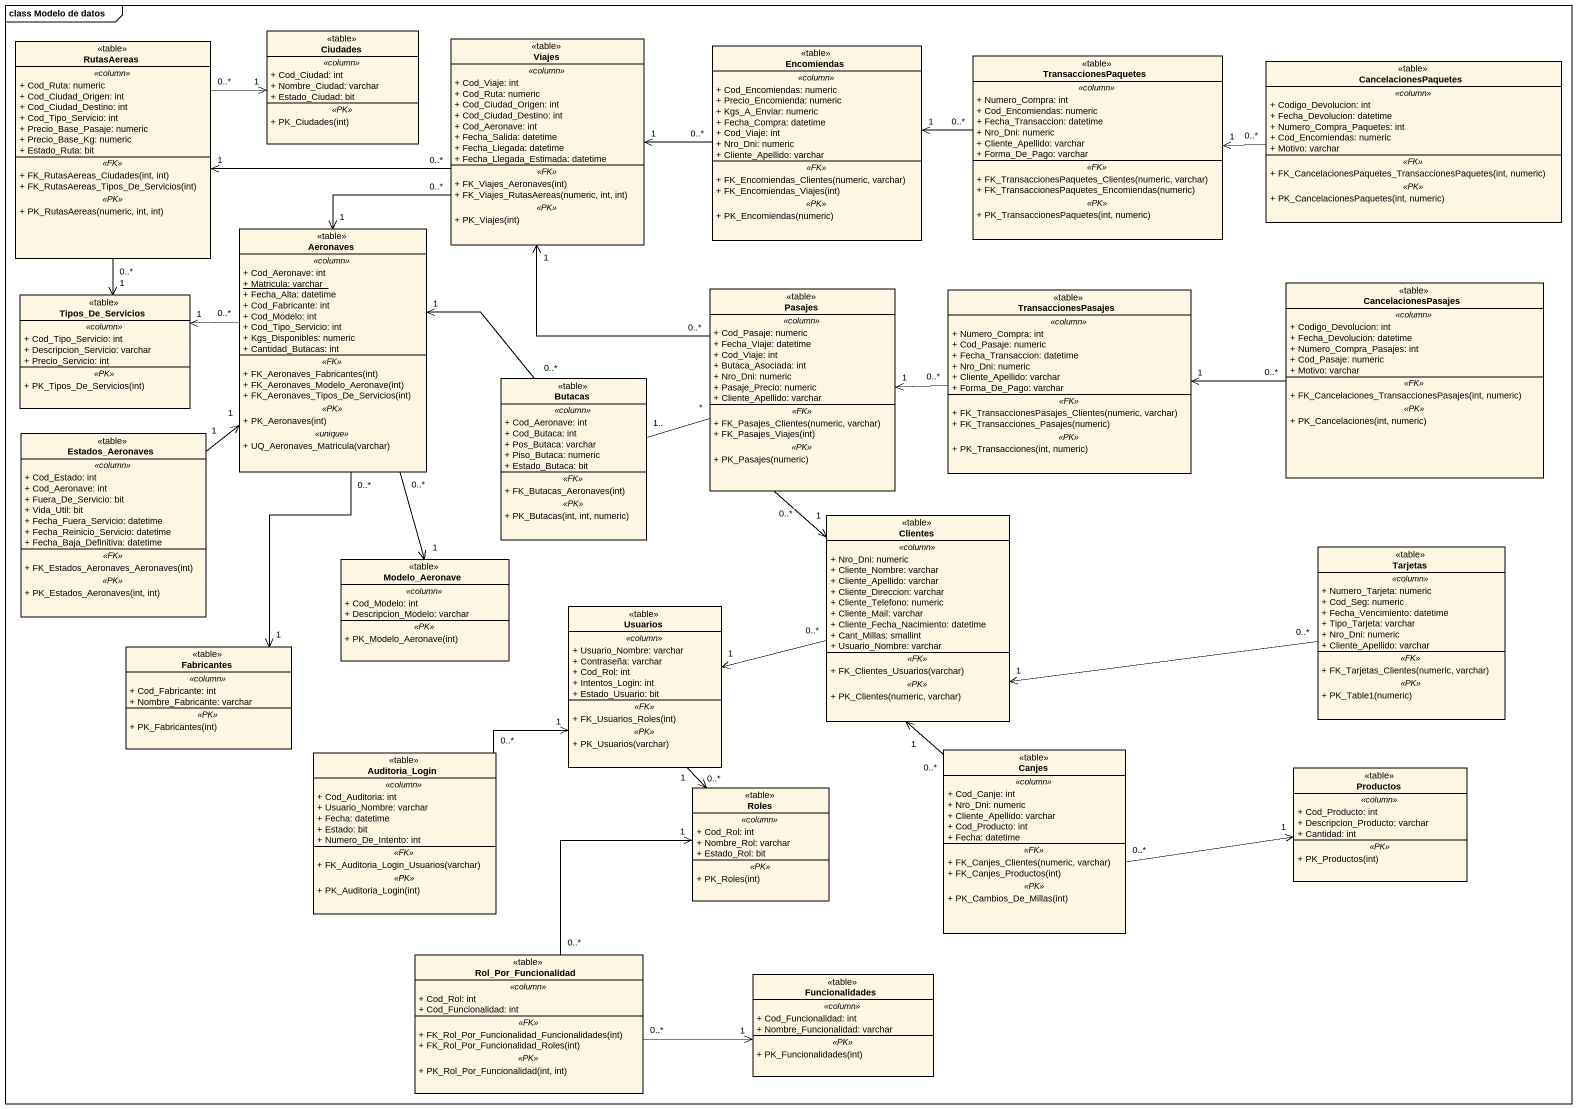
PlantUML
@startuml
mainframe class Modelo de datos
hide circle
hide empty members
skinparam classAttributeIconSize 0
class RutasAereas <<table>> {
  .. <<column>> ..
  + Cod_Ruta: numeric
  + Cod_Ciudad_Origen: int
  + Cod_Ciudad_Destino: int
  + Cod_Tipo_Servicio: int
  + Precio_Base_Pasaje: numeric
  + Precio_Base_Kg: numeric
  + Estado_Ruta: bit
  .. <<FK>> ..
  + FK_RutasAereas_Ciudades(int, int)
  + FK_RutasAereas_Tipos_De_Servicios(int)
  .. <<PK>> ..
  + PK_RutasAereas(numeric, int, int)
}
class Ciudades <<table>> {
  .. <<column>> ..
  + Cod_Ciudad: int
  + Nombre_Ciudad: varchar
  + Estado_Ciudad: bit
  .. <<PK>> ..
  + PK_Ciudades(int)
}
class Viajes <<table>> {
  .. <<column>> ..
  + Cod_Viaje: int
  + Cod_Ruta: numeric
  + Cod_Ciudad_Origen: int
  + Cod_Ciudad_Destino: int
  + Cod_Aeronave: int
  + Fecha_Salida: datetime
  + Fecha_Llegada: datetime
  + Fecha_Llegada_Estimada: datetime
  .. <<FK>> ..
  + FK_Viajes_Aeronaves(int)
  + FK_Viajes_RutasAereas(numeric, int, int)
  .. <<PK>> ..
  + PK_Viajes(int)
}
class Encomiendas <<table>> {
  .. <<column>> ..
  + Cod_Encomiendas: numeric
  + Precio_Encomienda: numeric
  + Kgs_A_Enviar: numeric
  + Fecha_Compra: datetime
  + Cod_Viaje: int
  + Nro_Dni: numeric
  + Cliente_Apellido: varchar
  .. <<FK>> ..
  + FK_Encomiendas_Clientes(numeric, varchar)
  + FK_Encomiendas_Viajes(int)
  .. <<PK>> ..
  + PK_Encomiendas(numeric)
}
class TransaccionesPaquetes <<table>> {
  .. <<column>> ..
  + Numero_Compra: int
  + Cod_Encomiendas: numeric
  + Fecha_Transaccion: datetime
  + Nro_Dni: numeric
  + Cliente_Apellido: varchar
  + Forma_De_Pago: varchar
  .. <<FK>> ..
  + FK_TransaccionesPaquetes_Clientes(numeric, varchar)
  + FK_TransaccionesPaquetes_Encomiendas(numeric)
  .. <<PK>> ..
  + PK_TransaccionesPaquetes(int, numeric)
}
class CancelacionesPaquetes <<table>> {
  .. <<column>> ..
  + Codigo_Devolucion: int
  + Fecha_Devolucion: datetime
  + Numero_Compra_Paquetes: int
  + Cod_Encomiendas: numeric
  + Motivo: varchar
  .. <<FK>> ..
  + FK_CancelacionesPaquetes_TransaccionesPaquetes(int, numeric)
  .. <<PK>> ..
  + PK_CancelacionesPaquetes(int, numeric)
}
class Aeronaves <<table>> {
  .. <<column>> ..
  + Cod_Aeronave: int
  {static} + Matricula: varchar
  + Fecha_Alta: datetime
  + Cod_Fabricante: int
  + Cod_Modelo: int
  + Cod_Tipo_Servicio: int
  + Kgs_Disponibles: numeric
  + Cantidad_Butacas: int
  .. <<FK>> ..
  + FK_Aeronaves_Fabricantes(int)
  + FK_Aeronaves_Modelo_Aeronave(int)
  + FK_Aeronaves_Tipos_De_Servicios(int)
  .. <<PK>> ..
  + PK_Aeronaves(int)
  .. <<unique>> ..
  + UQ_Aeronaves_Matricula(varchar)
}
class Tipos_De_Servicios <<table>> {
  .. <<column>> ..
  + Cod_Tipo_Servicio: int
  + Descripcion_Servicio: varchar
  + Precio_Servicio: int
  .. <<PK>> ..
  + PK_Tipos_De_Servicios(int)
}
class Pasajes <<table>> {
  .. <<column>> ..
  + Cod_Pasaje: numeric
  + Fecha_Viaje: datetime
  + Cod_Viaje: int
  + Butaca_Asociada: int
  + Nro_Dni: numeric
  + Pasaje_Precio: numeric
  + Cliente_Apellido: varchar
  .. <<FK>> ..
  + FK_Pasajes_Clientes(numeric, varchar)
  + FK_Pasajes_Viajes(int)
  .. <<PK>> ..
  + PK_Pasajes(numeric)
}
class TransaccionesPasajes <<table>> {
  .. <<column>> ..
  + Numero_Compra: int
  + Cod_Pasaje: numeric
  + Fecha_Transaccion: datetime
  + Nro_Dni: numeric
  + Cliente_Apellido: varchar
  + Forma_De_Pago: varchar
  .. <<FK>> ..
  + FK_TransaccionesPasajes_Clientes(numeric, varchar)
  + FK_Transacciones_Pasajes(numeric)
  .. <<PK>> ..
  + PK_Transacciones(int, numeric)
}
class CancelacionesPasajes <<table>> {
  .. <<column>> ..
  + Codigo_Devolucion: int
  + Fecha_Devolucion: datetime
  + Numero_Compra_Pasajes: int
  + Cod_Pasaje: numeric
  + Motivo: varchar
  .. <<FK>> ..
  + FK_Cancelaciones_TransaccionesPasajes(int, numeric)
  .. <<PK>> ..
  + PK_Cancelaciones(int, numeric)
}
class Butacas <<table>> {
  .. <<column>> ..
  + Cod_Aeronave: int
  + Cod_Butaca: int
  + Pos_Butaca: varchar
  + Piso_Butaca: numeric
  + Estado_Butaca: bit
  .. <<FK>> ..
  + FK_Butacas_Aeronaves(int)
  .. <<PK>> ..
  + PK_Butacas(int, int, numeric)
}
class Estados_Aeronaves <<table>> {
  .. <<column>> ..
  + Cod_Estado: int
  + Cod_Aeronave: int
  + Fuera_De_Servicio: bit
  + Vida_Util: bit
  + Fecha_Fuera_Servicio: datetime
  + Fecha_Reinicio_Servicio: datetime
  + Fecha_Baja_Definitiva: datetime
  .. <<FK>> ..
  + FK_Estados_Aeronaves_Aeronaves(int)
  .. <<PK>> ..
  + PK_Estados_Aeronaves(int, int)
}
class Clientes <<table>> {
  .. <<column>> ..
  + Nro_Dni: numeric
  + Cliente_Nombre: varchar
  + Cliente_Apellido: varchar
  + Cliente_Direccion: varchar
  + Cliente_Telefono: numeric
  + Cliente_Mail: varchar
  + Cliente_Fecha_Nacimiento: datetime
  + Cant_Millas: smallint
  + Usuario_Nombre: varchar
  .. <<FK>> ..
  + FK_Clientes_Usuarios(varchar)
  .. <<PK>> ..
  + PK_Clientes(numeric, varchar)
}
class Tarjetas <<table>> {
  .. <<column>> ..
  + Numero_Tarjeta: numeric
  + Cod_Seg: numeric
  + Fecha_Vencimiento: datetime
  + Tipo_Tarjeta: varchar
  + Nro_Dni: numeric
  + Cliente_Apellido: varchar
  .. <<FK>> ..
  + FK_Tarjetas_Clientes(numeric, varchar)
  .. <<PK>> ..
  + PK_Table1(numeric)
}
class Modelo_Aeronave <<table>> {
  .. <<column>> ..
  + Cod_Modelo: int
  + Descripcion_Modelo: varchar
  .. <<PK>> ..
  + PK_Modelo_Aeronave(int)
}
class Usuarios <<table>> {
  .. <<column>> ..
  + Usuario_Nombre: varchar
  + Contraseña: varchar
  + Cod_Rol: int
  + Intentos_Login: int
  + Estado_Usuario: bit
  .. <<FK>> ..
  + FK_Usuarios_Roles(int)
  .. <<PK>> ..
  + PK_Usuarios(varchar)
}
class Fabricantes <<table>> {
  .. <<column>> ..
  + Cod_Fabricante: int
  + Nombre_Fabricante: varchar
  .. <<PK>> ..
  + PK_Fabricantes(int)
}
class Auditoria_Login <<table>> {
  .. <<column>> ..
  + Cod_Auditoria: int
  + Usuario_Nombre: varchar
  + Fecha: datetime
  + Estado: bit
  + Numero_De_Intento: int
  .. <<FK>> ..
  + FK_Auditoria_Login_Usuarios(varchar)
  .. <<PK>> ..
  + PK_Auditoria_Login(int)
}
class Canjes <<table>> {
  .. <<column>> ..
  + Cod_Canje: int
  + Nro_Dni: numeric
  + Cliente_Apellido: varchar
  + Cod_Producto: int
  + Fecha: datetime
  .. <<FK>> ..
  + FK_Canjes_Clientes(numeric, varchar)
  + FK_Canjes_Productos(int)
  .. <<PK>> ..
  + PK_Cambios_De_Millas(int)
}
class Productos <<table>> {
  .. <<column>> ..
  + Cod_Producto: int
  + Descripcion_Producto: varchar
  + Cantidad: int
  .. <<PK>> ..
  + PK_Productos(int)
}
class Roles <<table>> {
  .. <<column>> ..
  + Cod_Rol: int
  + Nombre_Rol: varchar
  + Estado_Rol: bit
  .. <<PK>> ..
  + PK_Roles(int)
}
class Rol_Por_Funcionalidad <<table>> {
  .. <<column>> ..
  + Cod_Rol: int
  + Cod_Funcionalidad: int
  .. <<FK>> ..
  + FK_Rol_Por_Funcionalidad_Funcionalidades(int)
  + FK_Rol_Por_Funcionalidad_Roles(int)
  .. <<PK>> ..
  + PK_Rol_Por_Funcionalidad(int, int)
}
class Funcionalidades <<table>> {
  .. <<column>> ..
  + Cod_Funcionalidad: int
  + Nombre_Funcionalidad: varchar
  .. <<PK>> ..
  + PK_Funcionalidades(int)
}
RutasAereas "0..*" -right-> "1" Ciudades
RutasAereas "0..*" --> "1" Tipos_De_Servicios
Viajes "0..*" -left-> "1" RutasAereas
Viajes "0..*" --> "1" Aeronaves
Encomiendas "0..*" -left-> "1" Viajes
TransaccionesPaquetes "0..*" -left-> "1" Encomiendas
CancelacionesPaquetes "0..*" -left-> "1" TransaccionesPaquetes
Aeronaves "0..*" -left-> "1" Tipos_De_Servicios
Aeronaves "0..*" --> "1" Modelo_Aeronave
Aeronaves "0..*" --> "1" Fabricantes
Pasajes "0..*" -up-> "1" Viajes
Pasajes "0..*" --> "1" Clientes
TransaccionesPasajes "0..*" -left-> "1" Pasajes
CancelacionesPasajes "0..*" -left-> "1" TransaccionesPasajes
Butacas "0..*" -left-> "1" Aeronaves
Butacas "1.." -right- "*" Pasajes
Estados_Aeronaves "1" -up-> "1" Aeronaves
Clientes "0..*" -left-> "1" Usuarios
Tarjetas "0..*" -left-> "1" Clientes
Usuarios "0..*" --> "1" Roles
Auditoria_Login "0..*" -up-> "1" Usuarios
Canjes "0..*" -up-> "1" Clientes
Canjes "0..*" -right-> "1" Productos
Rol_Por_Funcionalidad "0..*" -up-> "1" Roles
Rol_Por_Funcionalidad "0..*" -right-> "1" Funcionalidades
@enduml
